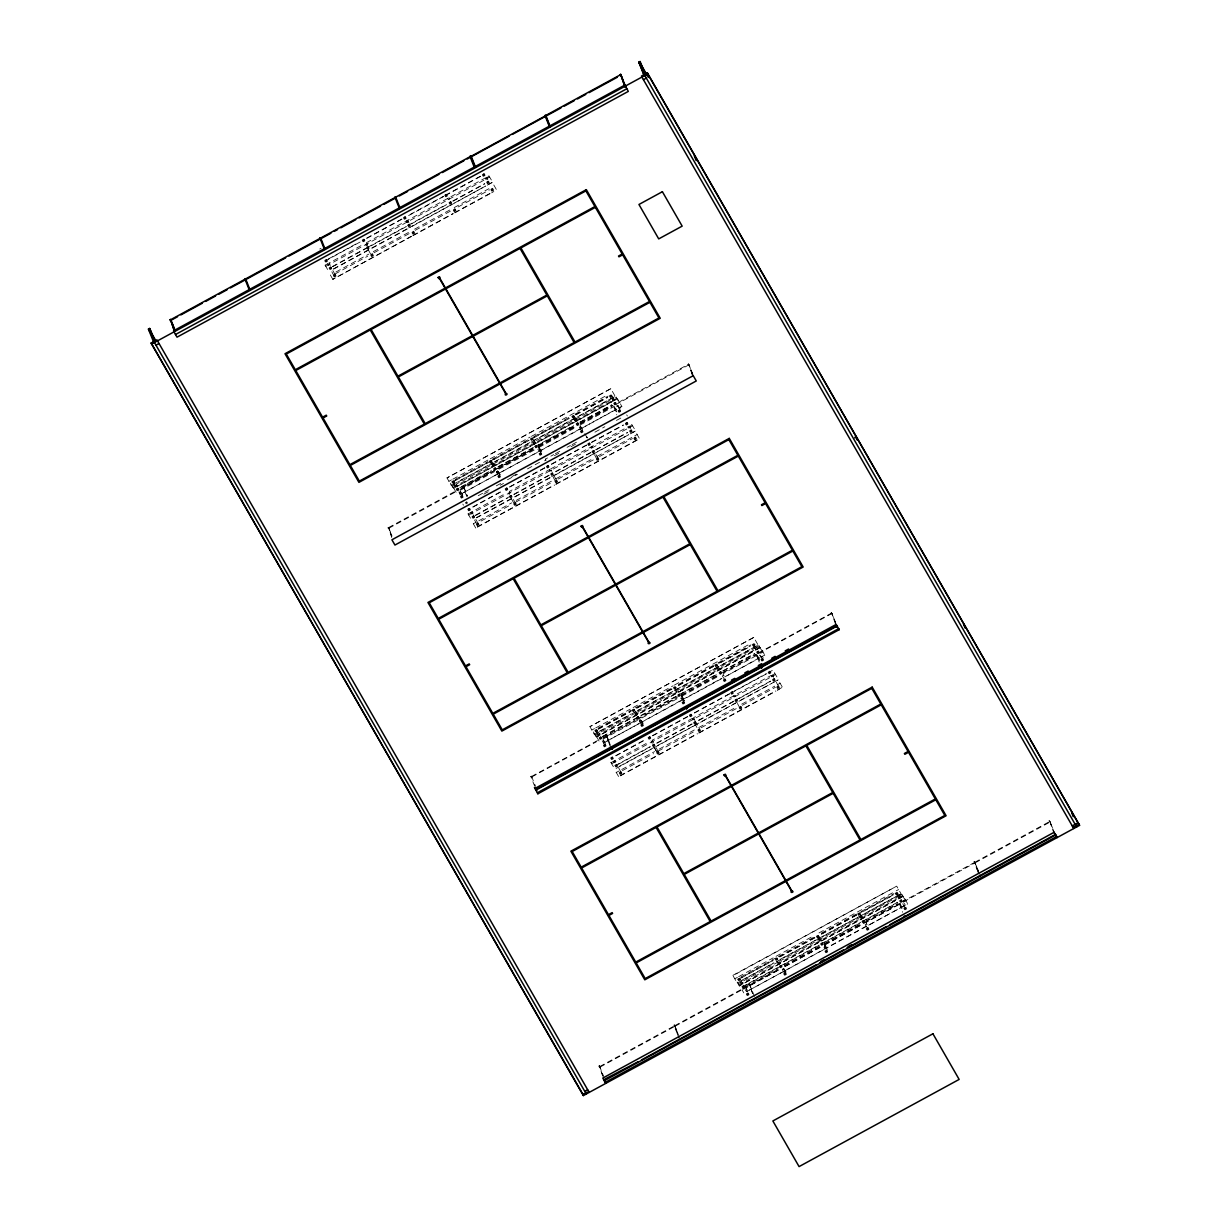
<?xml version="1.0" encoding="UTF-8"?>
<svg xmlns="http://www.w3.org/2000/svg" width="1228" height="1228" viewBox="0 0 1228 1228"><rect width="100%" height="100%" fill="white"/><g stroke="black" fill="none" stroke-linecap="round" stroke-linejoin="round"><path stroke-width="0.75" stroke-dasharray="5 3.75" d="M319.771 249.008L321.03 248.317M328.229 259.047L358.33 242.653M366.681 238.109L401.802 218.983M410.152 214.439L443.6 196.219M445.273 195.313L480.378 176.187M324.99 261.134L360.111 242.008M366.788 238.37L401.909 219.259M408.586 215.606L443.707 196.495M445.38 195.574L480.486 176.464M325.128 265.187L327.769 263.744L328.429 264.895M327.769 263.744L328.183 264.772L329.442 264.081L329.027 263.068L363.503 244.295M366.404 242.714L485.321 177.953L485.981 179.104M485.321 177.953L485.72 178.981L488.974 175.957M365.545 244.418L366.804 243.727M408.095 221.255L406.821 221.946L406.422 220.917L407.082 222.068M325.788 266.338L489.634 177.108M328.367 265.248L329.626 264.573M365.744 244.894L367.003 244.218M407.021 222.422L408.279 221.731M485.92 179.457L487.178 178.766M332.496 266.476L365.944 248.271M367.617 247.365L406.069 226.412M407.742 225.507L446.194 204.569M452.886 200.931L484.646 183.632M332.604 266.752L369.398 246.721M371.071 245.8L409.523 224.862M411.196 223.957L446.301 204.83M452.994 201.192L484.753 183.893M333.463 268.886L407.021 228.822M408.694 227.917L485.597 186.042M487.27 185.121L492.29 182.389L496.557 189.833L491.661 192.827M333.555 269.162L410.474 227.272M412.147 226.366L492.29 182.389M335.904 272.017L368.738 254.135M373.297 251.648L409.983 231.678M414.573 229.175L451.259 209.19M454.191 207.593L488.897 188.698M334.922 274.044L367.74 256.176M373.957 252.784L410.643 232.813M415.233 230.311L451.919 210.341M458.151 206.949L489.558 189.849M411.288 236.267L332.819 279.324L411.395 236.528M412.961 235.346L453.086 213.503M454.759 212.582L489.88 193.471M413.069 235.622L453.193 213.764M454.867 212.858L489.987 193.732M610.838 388.677L446.992 477.907L610.838 388.677L615.213 396.383L494.838 461.928M448.895 481.315L451.536 479.872M452.81 479.196L488.913 459.518M490.172 458.842L530.189 437.045M531.448 436.354L607.446 394.986M455.097 479.442L487.93 461.559M492.505 459.072L530.849 438.196M533.781 436.6L568.794 417.535M575.042 414.128L608.09 396.122M451.981 482.021L488.759 461.989M490.432 461.083L528.884 440.146M530.557 439.225L569.009 418.287M575.702 414.65L607.461 397.35M455.419 480.47L492.213 460.439M493.886 459.533L532.338 438.58M534.011 437.675L569.117 418.548M575.809 414.911L607.568 397.611M452.932 484.431L488.038 465.305M494.731 461.667L531.509 441.635M533.182 440.729L615.213 396.383M493.165 462.849L451.367 485.613L446.992 477.907M452.211 486.349L454.867 484.906L455.926 487.071M456.678 485.613L456.125 484.216L533.52 442.08L534.165 443.216M536.436 440.484L612.404 399.115L613.064 400.251M611.406 395.554L614.215 399.806L613.678 398.425L616.072 397.12M452.871 487.485L616.732 398.256M456.862 486.088L455.603 486.779L452.794 482.527M534.257 443.953L535.515 443.262L532.706 439.01M453.731 488.222L617.469 398.732L621.859 406.437L581.842 428.219L616.441 409.062M457.077 486.411L617.469 398.732M461.267 486.718L491.353 470.339M498.046 466.686L533.152 447.575M534.825 446.67L573.292 425.717M579.969 422.079L611.744 404.779M459.702 487.9L491.461 470.6M498.154 466.962L536.605 446.025M538.278 445.104L573.384 425.993M580.076 422.34L611.851 405.056M391.686 537.373L388.478 527.319L391.686 534.947M462.864 486.81L464.153 487.608L462.864 486.81L468.006 499.289M692.162 374.601L688.586 363.902L693.083 374.755M388.57 527.579L454.713 491.568M463.601 486.733L491.707 471.429M493.364 470.524L533.044 448.911M573.353 426.96L538.631 445.871L540.857 451.229M579.969 423.368L613.033 405.363M618.62 402.308L688.048 364.501M461.083 488.345L492.274 471.368M496.818 468.896L531.831 449.832M538.094 446.409L574.781 426.438M581.028 423.031L612.419 405.931M388.923 528.193L458.351 490.386M460.009 489.481L463.309 487.685M533.382 449.525L463.938 487.332L467.361 495.698M538.969 446.485L578.649 424.873M580.307 423.967L611.713 406.867M615.658 404.718L688.401 365.115M391.701 536.897L389.123 528.47M538.524 445.611L540.474 451.95M692.454 375.093L689.246 365.038M460.101 490.386L494.577 471.613M534.149 450.062L497.478 470.032L500.134 474.668M538.754 447.56L577.099 426.669M580.03 425.088L613.079 407.082M616.471 406.007L617.73 405.317L619.004 408.525M497.877 471.061L496.619 471.736L497.908 473.594M496.803 472.227L498.061 471.537L499.428 474.99M580.629 426.576L579.355 427.267L581.427 430.399M616.978 406.775L618.237 406.1M580.476 428.649L460.638 494.224L580.568 428.91M511.938 476.571L516.896 473.87M465.489 502.636L466.747 501.96L467.407 503.096L466.149 503.787L465.489 502.636L465.888 503.664L467.147 502.973L466.747 501.96M478.229 495.698L483.157 493.011M484.799 492.121L489.726 489.435M496.296 485.858L501.208 483.187M507.456 479.78L517.464 474.33M527.457 468.896L540.796 461.621M544.541 460.822L545.8 460.147L545.401 459.118L553.736 454.59M555.394 453.669L560.398 450.952M567.075 447.314L570.406 445.503M572.079 444.597L577.068 441.865M594.935 432.149L604.851 426.745M616.425 420.452L623.026 416.845M483.817 494.163L490.386 490.586M500.226 485.214L503.511 483.433M554.396 455.726L561.058 452.088M571.066 446.654L577.728 443.016M472.841 506.872L502.927 490.479M509.62 486.841L544.725 467.714M551.418 464.077L589.87 443.139M591.543 442.218L623.317 424.919M472.949 507.133L503.035 490.739M509.727 487.102L544.833 467.991M551.525 464.337L589.977 443.4M591.65 442.494L623.425 425.195M468.068 513.918L506.443 493.027M550.021 470.8L549.361 469.649L509.344 491.446L510.556 493.978M550.62 468.958L628.26 426.684L628.92 427.835M628.26 426.684L628.659 427.697L631.913 424.688M472.366 512.813L471.107 513.504L470.708 512.475L471.368 513.626M508.484 493.149L509.743 492.459M551.019 469.986L549.76 470.662L549.361 469.649M468.728 515.069L632.573 425.84M471.306 513.979L472.565 513.304M508.684 493.625L509.942 492.95M549.96 471.153L551.219 470.462M628.859 428.188L630.117 427.498M475.436 515.207L512.229 495.176M513.887 494.27L549.008 475.144M555.701 471.506L594.152 450.569M595.826 449.663L627.585 432.363M475.543 515.484L507.317 498.184M513.995 494.531L549.116 475.42M555.793 471.782L594.26 450.829M595.933 449.924L627.692 432.624M476.387 517.617L549.96 477.554M551.633 476.648L628.536 434.758M630.21 433.852L635.229 431.12L639.604 438.826L556.008 484.354M476.495 517.878L553.414 476.004M555.087 475.098L635.229 431.12M473.287 523.757L475.942 522.33M478.843 520.749L511.662 502.866M516.236 500.379L552.922 480.394M555.839 478.813L594.198 457.921M597.13 456.325L631.837 437.429M634.738 435.848L637.148 434.543M481.13 520.994L510.679 504.908M515.223 502.421L551.909 482.45M558.172 479.043L596.516 458.151M599.433 456.57L632.481 438.565M477.324 526.873L554.227 484.999M555.9 484.078L639.496 438.565M477.431 527.134L554.335 485.26M753.777 637.409L589.916 726.638L753.777 637.409L758.152 645.114L637.777 710.659M591.835 730.046L594.475 728.603M595.734 727.928L630.21 709.155M633.111 707.574L673.128 685.777M674.387 685.086L750.369 643.718M598.036 728.173L630.87 710.291M635.444 707.804L673.788 686.928M678.378 684.426L713.391 665.346M717.981 662.859L751.029 644.854M598.251 728.925L635.045 708.894M636.718 707.988L671.823 688.862M678.516 685.224L716.968 664.287M718.641 663.381L750.4 646.081M598.358 729.202L630.133 711.902M636.81 708.249L671.931 689.138M678.608 685.5L713.729 666.374M720.422 662.736L750.508 646.342M599.203 731.335L630.977 714.036M637.67 710.398L758.152 645.114M636.104 711.58L594.306 734.329L589.916 726.638M595.15 735.081L597.79 733.638L598.45 734.774M596.793 730.077L599.602 734.344L599.064 732.947L633.525 714.174M632.911 710.413L635.72 714.665L635.168 713.284L676.444 690.811L677.104 691.947M756.003 648.983L755.343 647.831L677.702 690.121L678.255 691.502M757.154 648.538L756.601 647.156L759.011 645.851M595.81 736.217L759.656 646.987M598.543 735.511L599.801 734.82M635.92 715.156L637.178 714.466L634.17 709.738M760.408 647.463L596.67 736.953L760.408 647.463L764.783 655.169L761.13 657.149L759.733 655.031M602.534 736.37L716.216 674.448M722.908 670.81L754.683 653.511M602.641 736.631L679.544 694.756M681.218 693.835L716.323 674.725M723.016 671.071L754.775 653.772M530.772 776.403L532.062 777.201L530.772 776.403L534.625 786.104M610.93 748.481L606.432 735.204L610.301 744.429M835.393 623.824L831.525 612.634L836.022 623.486M531.586 776.449L601.014 738.642M602.672 737.736L635.214 720.099M636.365 719.393L677.702 696.89M681.033 695.14L717.705 675.17M722.31 672.668L756.034 654.232M758.321 652.989L831.064 613.371M531.847 776.925L596.332 741.819M602.948 738.212L606.248 736.416L609.671 744.782M606.878 736.063L676.321 698.256M681.908 695.217L721.588 673.604M723.246 672.698L756.31 654.693L759.165 662.138M758.597 653.449L831.341 613.846M607.092 736.339L605.803 735.541M681.494 695.831L681.463 694.342L683.489 699.438L682.093 697.304M832.17 613.77L830.895 612.972M603.04 739.118L637.501 720.345M677.088 698.793L640.402 718.764L643.073 723.399M681.678 696.291L720.038 675.4M756.018 655.813L722.97 673.804L723.369 674.832L724.766 676.95L759.472 658.054M760.577 653.327L762.987 652.022M721.849 678.547L640.955 722.601L639.558 720.468L640.816 719.792M681.018 698.471L682.277 697.796L684.349 700.927M723.553 675.308L722.294 675.999L724.366 679.13M680.466 700.758L603.577 742.955L639.312 723.492M682.123 699.853L721.742 678.286M759.38 657.794L724.766 676.95M761.022 656.888L764.783 655.169M615.781 755.604L645.867 739.21M652.559 735.572L687.665 716.446M694.357 712.808L732.809 691.871M734.482 690.95L766.257 673.65M615.888 755.865L645.974 739.471M652.667 735.833L687.772 716.707M694.465 713.069L729.57 693.958M731.243 693.037L766.349 673.926M768.022 673.005L772.934 670.012L777.217 677.442M611.007 762.649L649.382 741.758M651.423 741.881L652.682 741.19L652.283 740.177L692.3 718.38L692.96 719.531M771.859 676.567L771.199 675.415L693.559 717.689L694.756 720.222M771.199 675.415L771.598 676.428L774.853 673.42M693.958 718.718L692.699 719.393L692.3 718.38M611.651 763.801L775.513 674.571M614.246 762.711L615.504 762.02M651.607 742.357L652.882 741.681M692.884 719.884L694.158 719.194M771.783 676.92L773.057 676.229M615.028 765.765L650.149 746.639M656.826 743.001L691.947 723.875M698.625 720.237L733.745 701.111M735.418 700.206L770.524 681.095M618.482 764.215L650.257 746.916M656.934 743.262L692.055 724.152M698.732 720.514L737.184 699.561M738.857 698.655L770.631 681.356M619.326 766.349L692.899 726.285M694.572 725.38L771.476 683.489M773.149 682.584L778.168 679.851L782.436 687.281L777.524 690.289M616.088 768.436L778.168 679.851M616.226 772.489L618.866 771.046M621.767 769.48L654.601 751.597M659.175 749.111L695.862 729.125M698.778 727.544L737.138 706.653M741.712 704.166L774.761 686.16M777.677 684.564L780.072 683.259M622.427 770.616L653.618 753.639M658.162 751.152L694.848 731.182M701.111 727.774L739.456 706.883M742.372 705.302L775.421 687.296M620.263 775.605L657.041 755.573M658.715 754.667L697.166 733.715M698.839 732.809L775.743 690.934M777.416 690.013L782.436 687.281M620.37 775.866L697.274 733.991M698.947 733.085L775.85 691.195M732.855 975.37L896.701 886.14L901.091 893.846L737.23 983.06L732.962 975.631L896.701 886.14M734.774 978.777L737.414 977.335M738.673 976.644L773.149 957.886M776.05 956.305L814.394 935.414M818.999 932.912L894.966 891.543M896.225 890.853L898.62 889.548M740.975 976.905L775.451 958.132M778.368 956.535L815.054 936.565M821.317 933.142L856.33 914.077M860.92 911.59L893.969 893.585M737.844 979.483L772.965 960.357M779.642 956.719L814.763 937.593M821.44 933.955L856.561 914.845M858.234 913.924L893.339 894.813M741.298 977.933L773.072 960.634M779.749 956.98L814.87 937.87M821.547 934.232L856.668 915.106M863.345 911.468L893.447 895.074M742.142 980.067L773.916 962.767M780.594 959.129L901.091 893.846M738.089 983.797L740.73 982.369L741.39 983.505M743.631 980.788L778.107 962.015L778.767 963.151M779.366 961.324L819.383 939.527L820.043 940.679M898.942 897.714L898.282 896.563L820.642 938.852L821.194 940.234M900.093 897.269L899.541 895.887L901.935 894.583M738.749 984.948L902.595 895.719M741.482 984.242L742.74 983.551L739.931 979.299M780.102 963.197L778.844 963.888L776.035 959.636M903.347 896.194L739.609 985.685L903.347 896.194L907.722 903.9L867.705 925.682L907.722 903.9M742.126 986.913L778.905 966.881M780.578 965.975L819.03 945.038M820.703 944.117L860.828 922.274M862.501 921.368L897.607 902.242M745.565 985.363L782.359 965.331M784.032 964.425L822.484 943.472M824.157 942.567L864.282 920.724M865.955 919.803L897.714 902.503M602.534 1075.697L599.31 1065.643L603.194 1076.833M678.838 1038.074L674.341 1024.781L679.483 1037.261M752.641 993.605L749.372 983.935L752.595 993.513M978.317 873.031L974.449 861.35L979.591 873.829M1054.315 834.365L1049.479 820.504L1054.622 832.968M745.319 986.698L778.138 968.831M784.354 965.438L819.368 946.374M823.957 943.871L860.644 923.901M865.249 921.399L898.297 903.394M902.856 900.907L905.266 899.602M599.755 1066.518L674.157 1025.994L678.854 1037.599M674.786 1025.656L740.929 989.645M742.572 988.74L749.187 985.148M749.817 984.795L777.923 969.491M784.538 965.899L819.26 946.988M824.848 943.948L864.527 922.335M866.185 921.43L897.591 904.33M901.521 902.181L974.264 862.578L977.718 871.036M974.909 862.225L1049.295 821.716M675.001 1025.933L673.711 1025.134M824.433 944.562L824.402 943.073L826.72 948.691M975.109 862.501L973.819 861.703M1050.14 821.639L1048.85 820.841M600.093 1067.071L674.479 1026.562M675.108 1026.224L741.251 990.213M742.894 989.308L749.51 985.7M750.139 985.363L778.245 970.059M784.861 966.451L821.24 946.65M825.17 944.501L899.571 903.992M903.501 901.843L974.602 863.13M975.232 862.793L1049.618 822.284M778.798 969.966L745.964 987.849L748.527 992.224M785.014 966.59L820.028 947.525M824.617 945.023L862.977 924.131M898.957 904.545L865.894 922.535L868.564 927.186M903.516 902.058L905.911 900.753M782.681 969.69L783.94 968.999L785.306 972.453M823.957 947.202L825.216 946.527M866.492 924.039L865.233 924.73L867.306 927.861M866.339 926.112L746.517 991.687L823.497 949.766M866.446 926.372L825.17 948.845L823.758 946.727L825.032 946.036L827.288 949.658M611.605 396.045L614.414 400.297M610.147 396.245L613.156 400.988M753.086 644.976L755.895 649.228L755.343 647.831M753.286 645.452L756.095 649.704M759.917 655.506L761.989 658.653M897.484 893.508L900.293 897.76M903.931 903.071L905.22 904.929M896.026 893.708L898.835 897.96L898.282 896.563M902.657 903.762L904.929 907.385M573.983 416.522L576.792 420.774M580.43 426.101L582.686 429.723M573.66 418.625L575.533 421.465M716.722 664.778L719.639 668.784M716.599 667.357L718.472 670.196M859.861 913.985L862.67 918.237M859.539 916.088L861.411 918.928M539.153 448.573L540.55 450.707M537.895 449.264L539.184 451.121M674.187 687.941L676.996 692.193L676.444 690.811M680.834 697.995L682.231 700.114M818.385 935.982L821.394 940.725M817.127 936.672L819.936 940.924L819.383 939.527M817.311 937.148L820.12 941.4M491.231 461.007L494.239 465.734L492.981 466.425L489.972 461.682M641.814 724.09L639.742 720.959L641.001 720.268L642.367 723.722M786.012 972.131L783.74 968.508L782.482 969.199L784.753 972.822M460.5 491.4L462.772 495.022M452.61 482.036L455.419 486.288L454.867 484.906M459.241 492.09L460.638 494.224M603.439 740.131L605.588 743.493M595.534 730.767L598.343 735.019L597.79 733.638M602.18 740.822L604.437 744.444M745.12 989.553L746.517 991.687M687.956 364.24L688.616 365.391M626.694 414.849L627.354 416M618.528 401.402L614.261 393.973M620.201 408.97L618.052 405.608L616.794 406.299L618.191 408.417L621.859 406.437M763.141 657.701L762.388 656.473M486.58 177.262L487.792 179.795M613.678 398.425L614.737 400.589M629.519 425.993L630.731 428.526M756.601 647.156L757.661 649.32M772.458 674.725L773.655 677.257M899.541 895.887L900.6 898.052M587.337 437.782L586.677 436.646L587.076 437.659M449.617 198.905L448.957 197.754L449.371 198.767L448.097 199.458L447.698 198.445L448.358 199.581M576.715 420.053L576.055 418.901L577.114 421.066M592.556 447.637L591.896 446.485L592.295 447.499L591.036 448.189L590.637 447.176L591.297 448.312M735.495 696.353L734.835 695.217L735.234 696.23L733.976 696.921L733.576 695.908L734.237 697.043M862.578 917.516L861.918 916.364L862.47 917.761M575.441 420.744L574.796 419.592L575.333 420.989M718.38 669.475L717.72 668.324L718.273 669.721M861.319 918.206L860.659 917.055L861.212 918.452M540.458 450.43L541.302 451.935M545.401 459.118L546.046 460.27M683.382 699.162L684.242 700.666M408.341 221.378L407.681 220.242L408.893 222.759M500.026 474.407L499.274 473.179M642.965 723.139L642.213 721.91M785.905 971.87L785.152 970.642M637.086 713.744L636.426 712.593L637.486 714.757M652.283 740.177L653.48 742.71M635.168 713.284L636.227 715.448M651.024 740.852L652.221 743.385M748.742 984.273L749.402 985.409M462.664 494.761L461.912 493.533M329.027 263.068L330.24 265.601M456.125 484.216L457.184 486.38M472.626 512.936L471.966 511.8L473.179 514.332M599.064 732.947L600.124 735.111M614.307 762.358L613.647 761.206L614.046 762.235L615.305 761.544L614.906 760.531L616.118 763.064M453.623 487.961L457.89 495.391M462.833 504.079L463.493 505.23M596.562 736.693L600.83 744.122M742.065 989.875L743.769 992.853M327.6 269.485L323.317 262.04M450.415 483.203L454.682 490.632M470.524 518.216L466.256 510.771M593.339 731.934L597.514 739.102M739.594 986.345L736.278 980.665M332.819 279.324L328.551 271.879M618.59 776.51L614.414 769.342M387.848 527.672L388.493 528.808M598.681 1065.981L599.341 1067.132M776.311 682.261L778.091 685.592M737.429 703.429L739.21 706.76M584.82 433.545L587.26 438.15M595.948 454.498L597.714 457.829M594.505 454.698L596.271 458.029M694.956 720.713L698.486 727.375M694.572 723.062L697.228 728.066M553.782 475.313L556.253 479.826M553.214 477.185L555.179 480.992M656.136 747.698L657.901 751.029M654.002 746.716L656.642 751.72M654.186 747.207L656.842 752.196M513.396 499.458L515.161 502.789M511.247 498.476L513.718 502.989M368.308 249.744L370.963 254.749M618.759 768.053L620.539 771.384M475.835 519.321L477.6 522.652M474.576 520.012L476.341 523.343M332.895 270.59L334.661 273.921M331.821 271.756L333.586 275.087M1049.479 820.504L1054.606 833.444M974.449 861.35L979.576 874.305M831.525 612.634L836.007 623.962M904.407 898.865L900.139 891.436M688.586 363.902L693.068 375.231M900.078 903.363L902.703 909.979M900.063 903.839L902.626 910.301M899.249 903.424L902.641 912.266M761.467 650.134L757.2 642.704M757.783 656.243L759.718 661.094M757.139 655.107L760.071 662.26M756.525 654.969L759.088 661.447M634.277 428.71L630.102 421.542M612.404 399.115L612.956 400.497M614.629 407.205L617.131 413.529M614.292 406.591L616.794 412.915M613.586 406.238L616.778 414.849M825.062 944.209L827.043 949.244M824.218 944.286L826.352 949.413M824.402 945.038L825.983 948.952M821.302 939.988L821.701 941.016M491.338 179.979L487.178 172.826M580.107 425.809L581.381 429.017M681.632 694.741L684.042 700.344M681.279 695.555L683.413 700.681M678.363 691.257L678.777 692.285M783.433 968.232L784.692 971.44M780.026 962.476L780.425 963.489M782.175 968.907L783.433 972.115M778.107 962.015L779.166 964.18M551.28 470.109L551.832 471.491M539.184 446.762L541.103 451.612M538.631 447.79L540.228 451.566M535.423 442.525L535.838 443.554M534.779 441.389L535.316 442.771M749.372 983.935L754.514 996.399M533.52 442.08L534.057 443.461M640.494 719.501L641.768 722.709M746.056 988.571L747.33 991.794M639.143 719.454L639.558 720.468M639.235 720.176L640.509 723.384M742.648 982.814L743.063 983.843M740.73 982.369L741.282 983.751M606.432 735.204L610.362 745.089M508.745 493.272L509.282 494.669M497.555 470.769L498.829 473.977M494.562 466.026L493.502 463.862L494.04 465.259M603.117 739.839L604.391 743.063M613.355 766.671L609.195 759.503M496.296 471.445L497.57 474.668M493.303 466.717L492.228 464.552L492.781 465.934M463.493 486.472L467.361 496.219M367.065 243.85L367.617 245.247L366.358 245.938L365.806 244.541M674.341 1024.781L678.547 1035.143M475.758 528.055L471.491 520.611M460.178 491.123L461.452 494.331M458.919 491.799L460.193 495.007M531.402 776.05L535.608 786.411M388.478 527.319L392.054 536.099M599.31 1065.643L603.516 1076.004"/><path stroke-width="1.5" d="M505.598 393.497C503.649 397.012 509.774 393.635 505.69 393.451M149.693 328.444L154.82 341.384L153.853 342.597L148.434 329.119L149.693 328.444L154.498 340.34M644.255 75.599L638.806 62.091L640.387 61.968L639.128 62.659L644.224 75.507L645.514 74.923L640.064 61.4M150.016 329.012L148.434 329.119M174.361 331.13L170.508 319.449L174.376 330.654M246.199 279.738L244.909 278.94L249.407 290.299M324.438 249.438L319.94 238.078L321.214 238.877M394.955 197.217L396.245 198.03L394.955 197.217L399.453 208.576M469.986 156.37L471.276 157.169L469.986 156.37L474.484 167.729M549.499 126.837L545.017 115.509L546.306 116.307M624.868 86.589L620.677 74.309L625.19 87.127M170.615 319.74L245.017 279.232M245.646 278.894L320.047 238.37M320.677 238.032L395.078 197.524M395.708 197.171L470.109 156.662M545.769 115.463L620.155 74.939M170.953 320.324L177.569 316.717M180.869 314.921L202.359 303.224M205.675 301.413L215.591 296.009M218.906 294.213L227.165 289.716M230.465 287.905L245.354 279.815M245.984 279.462L285.663 257.865M288.964 256.053L320.385 238.953M321.015 238.616L330.931 233.213M334.231 231.401L337.546 229.605M340.847 227.809L355.721 219.705M359.036 217.909L380.526 206.197M383.827 204.401L395.401 198.092M399.346 195.958L407.604 191.445M410.919 189.649L439.025 174.345M442.326 172.549L463.816 160.837M467.131 159.041L470.431 157.23M471.061 156.892L509.098 136.185M512.398 134.389L545.462 116.384M546.092 116.031L560.966 107.941M564.281 106.13L574.197 100.727M577.513 98.931L585.771 94.433M589.072 92.622L617.177 77.318M1073.763 828.532L641.922 77.072L641.492 75.998L647.309 72.836L1079.565 825.37L583.377 1095.576L151.121 343.042L156.938 339.864L589.194 1092.398L588.765 1091.339M643.933 75.031L645.191 74.34M151.551 344.101L647.739 73.895L647.309 72.836M155.971 345.16L158.873 343.579M175.497 334.523L626.802 88.754M643.441 79.697L646.342 78.116M334.998 274.78L335.658 275.916L334.4 276.607L333.74 275.471L334.86 274.412M372.376 254.426L373.036 255.577L371.777 256.253L371.117 255.117L372.222 254.058M413.652 231.954L414.312 233.09L413.053 233.781L412.393 232.629L413.498 231.585M454.928 209.466L455.588 210.617L454.329 211.293L453.669 210.157L454.774 209.098M492.551 188.989L493.211 190.125L491.952 190.816L491.292 189.665L492.397 188.605M439.286 278.111L505.859 393.942M454.206 482.205L453.546 481.069L452.288 481.744L452.948 482.896L454.053 481.836M491.568 461.851L490.924 460.715L489.65 461.39L490.31 462.542L491.43 461.482M532.86 439.378L532.2 438.227L530.941 438.918L531.586 440.069L532.706 439.01M574.136 416.891L573.476 415.755L572.217 416.445L572.862 417.581L573.983 416.522M611.744 396.414L611.099 395.262L609.84 395.953L610.485 397.104L611.605 396.045M477.938 523.512L478.598 524.648L477.339 525.338L476.679 524.202L477.784 523.143M515.315 503.158L515.96 504.294L514.701 504.984L514.056 503.848L515.161 502.789M556.591 480.685L557.251 481.821L555.977 482.512L555.332 481.361L556.438 480.301M597.867 458.197L598.527 459.349L597.269 460.024L596.608 458.888L597.714 457.829M635.49 437.721L636.15 438.856L634.876 439.547L634.231 438.396L635.336 437.337M854.734 437.828L855.655 436.569L856.944 439.808M648.798 642.674L582.241 526.735M597.13 730.936L596.486 729.8L595.227 730.476L595.872 731.627L596.992 730.568M634.508 710.582L633.848 709.446L632.589 710.122L633.249 711.273L634.369 710.214M675.784 688.11L675.139 686.959L673.865 687.649L674.525 688.801L675.646 687.741M717.06 665.622L716.415 664.486L715.141 665.177L715.801 666.313L716.922 665.254M754.683 645.145L754.023 643.994L752.764 644.685L753.424 645.821L754.545 644.777M731.381 680.189L734.743 678.347M744.843 672.852L748.205 671.025M758.305 665.515L761.682 663.688M771.783 658.193L775.144 656.351M785.245 650.855L788.606 649.013M534.855 788.514L836.176 624.423L839.2 629.688L537.879 793.779L534.426 787.44M610.93 748.481L612.219 749.295L610.93 748.481L536.59 789.097M611.621 748.251L686.022 707.727M686.652 707.389L761.038 666.881M761.682 666.528L836.068 626.019M536.866 789.573L836.974 626.142M620.877 772.243L621.537 773.379L620.263 774.07L619.618 772.919L620.723 771.875M658.239 751.889L658.899 753.025L657.64 753.716L656.98 752.58L658.101 751.521M699.53 729.401L700.175 730.553L698.916 731.243L698.256 730.092L699.377 729.033M740.806 706.929L741.451 708.08L740.192 708.756L739.548 707.62L740.653 706.56M778.429 686.437L779.074 687.588L777.815 688.279L777.155 687.127L778.276 686.068M725.257 775.528L791.738 891.405M740.07 979.668L739.409 978.516L738.151 979.207L738.811 980.358L739.931 979.299M777.447 959.314L776.787 958.178L775.528 958.853L776.188 960.004L777.293 958.945M818.723 936.841L818.063 935.69L816.804 936.381L817.464 937.517L818.585 936.473M859.999 914.353L859.339 913.218L858.08 913.908L858.74 915.044L859.861 913.985M897.622 893.877L896.962 892.725L895.703 893.416L896.363 894.552L897.484 893.508M820.964 961.432L824.264 959.636M848.041 946.681L851.342 944.885M904.253 916.073L905.205 916.303M638.161 1061.713L604.775 1079.166M641.461 1059.918L816.328 964.701M819.629 962.905L843.406 949.95M846.706 948.154L886.386 926.541M889.701 924.745L1052.979 835.823M1055.266 834.595L1054.315 834.365M584.774 1091.354L587.675 1089.773M604.314 1080.717L1055.62 834.948M1072.244 825.891L1078.061 822.729M583.377 1095.576L582.962 1094.501L587.322 1092.122M1056.709 836.514L1057.124 837.588L1054.1 832.308L602.794 1078.077L605.818 1083.342L605.404 1082.282L1056.709 836.514L1055.19 833.873M1073.333 827.457L1079.151 824.295M648.844 642.091C645.882 645.068 652.789 643.257 648.844 642.091L615.781 584.436M791.768 890.822C788.821 893.8 795.729 891.989 791.768 890.822L758.72 833.167M647.739 73.895L1079.565 825.37M963.489 624.192L965.101 627.999M1071.63 812.399L1073.226 816.681M648.338 77.333L639.88 62.613L644.27 73.68M638.806 62.091L645.79 74.309M644.823 75.491L1076.664 826.951M620.048 74.647L620.708 75.798M545.017 115.509L545.677 116.66M980.236 875.441L979.606 875.779M439.394 277.497L472.519 335.137M472.841 335.704L505.967 393.344M582.333 526.229L615.458 583.868M725.272 774.96L758.382 832.599M319.94 238.078L320.585 239.23M169.878 319.802L170.538 320.938M603.884 1079.642L605.404 1082.282M156.079 341.108L149.509 329.657L153.884 340.724M148.849 329.948L155.449 341.445M154.452 342.52L586.293 1093.995M151.121 343.042L582.962 1094.501M694.296 155.772L696.215 160.622M620.677 74.309L625.804 87.249M839.2 629.688L838.77 628.629L537.465 792.705L537.879 793.779M545.646 115.171L550.144 126.53M549.99 126.822L545.6 115.754L471.199 156.263L475.589 167.33M470.616 156.017L475.098 167.346M395.585 196.879L400.082 208.238M320.569 237.741L325.067 249.1M245.539 278.602L250.036 289.962M171.797 322.212L175.005 330.301M170.508 319.449L175.005 330.808M438.104 277.451C439.286 281.243 441.297 274.688 438.104 277.451M581.044 526.183C582.226 529.974 584.236 523.42 581.044 526.183M723.983 774.914C725.165 778.69 727.16 772.151 723.983 774.914M624.868 85.054L173.562 330.808L173.992 331.882L177.016 337.163L628.322 91.394L624.868 85.054M326.448 259.906L325.19 260.597L325.85 261.733L327.108 261.057L326.448 259.906M363.826 239.552L362.567 240.243L363.227 241.394L364.486 240.703L363.826 239.552M405.102 217.08L403.843 217.77L404.503 218.906L405.762 218.216L405.102 217.08M446.378 194.607L445.119 195.283L445.779 196.434L447.038 195.743L446.378 194.607M484.001 174.115L482.742 174.806L483.402 175.942L484.661 175.251L484.001 174.115M330.731 267.351L329.472 268.026L330.117 269.178L331.391 268.487L330.731 267.351M368.108 246.997L366.834 247.672L367.494 248.823L368.753 248.133L368.108 246.997M409.384 224.509L408.126 225.2L408.77 226.351L410.029 225.66L409.384 224.509M450.661 202.037L449.402 202.727L450.047 203.863L451.321 203.173L450.661 202.037M488.284 181.544L487.009 182.235L487.669 183.386L488.928 182.696L488.284 181.544M586.324 189.649L285.003 353.725L358.929 482.374L660.234 318.282L586.324 189.649M585.909 190.893L286.308 354.048L295.319 369.72L594.905 206.565L585.909 190.893M370.242 329.964L295.779 370.518L322.596 417.182L326.264 415.171L326.725 415.985L323.056 417.981L349.873 464.644L424.335 424.105L370.242 329.964M520.027 248.394L371.117 329.488L397.933 376.152L546.844 295.058L520.027 248.394M595.365 207.363L520.918 247.918L575.011 342.044L649.458 301.505L622.642 254.825L618.973 256.836L618.513 256.038L622.182 254.027L595.365 207.363M662.383 191.706L638.944 204.477L658.715 238.892L682.169 226.136L662.383 191.706M547.304 295.856L398.394 376.95L425.21 423.614L574.121 342.52L547.304 295.856M649.919 302.303L350.333 465.443L359.343 481.115L658.929 317.975L649.919 302.303M457.814 488.498L456.555 489.189L457.215 490.325L458.474 489.634L457.814 488.498M495.191 468.144L493.932 468.835L494.592 469.971L495.851 469.296L495.191 468.144M536.467 445.672L535.208 446.347L535.869 447.499L537.127 446.808L536.467 445.672M577.743 423.184L576.485 423.875L577.145 425.026L578.403 424.335L577.743 423.184M615.366 402.707L614.107 403.383L614.767 404.534L616.026 403.843L615.366 402.707M462.096 495.928L460.822 496.619L461.482 497.754L462.741 497.079L462.096 495.928M499.458 475.574L498.2 476.264L498.86 477.416L500.118 476.725L499.458 475.574M540.734 453.101L539.476 453.792L540.136 454.928L541.394 454.253L540.734 453.101M582.011 430.629L580.752 431.304L581.412 432.456L582.671 431.765L582.011 430.629M619.633 410.137L618.375 410.827L619.035 411.963L620.293 411.288L619.633 410.137M693.237 375.691L391.916 539.783L394.94 545.048L696.261 380.972L693.237 375.691M469.388 508.638L468.129 509.328L468.789 510.464L470.048 509.789L469.388 508.638M506.765 488.284L505.506 488.974L506.166 490.125L507.425 489.435L506.765 488.284M548.041 465.811L546.782 466.502L547.442 467.638L548.701 466.947L548.041 465.811M589.317 443.339L588.058 444.014L588.719 445.165L589.977 444.475L589.317 443.339M626.94 422.846L625.681 423.537L626.341 424.673L627.6 423.982L626.94 422.846M473.67 516.067L472.396 516.758L473.056 517.909L474.315 517.218L473.67 516.067M511.032 495.728L509.774 496.404L510.434 497.555L511.692 496.864L511.032 495.728M552.308 473.24L551.05 473.931L551.71 475.067L552.968 474.392L552.308 473.24M593.6 450.768L592.326 451.459L592.986 452.595L594.245 451.904L593.6 450.768M631.207 430.276L629.949 430.967L630.609 432.102L631.867 431.427L631.207 430.276M729.263 438.381L427.943 602.457L501.853 731.09L803.173 567.014L729.263 438.381M728.849 439.624L429.247 602.779L438.258 618.436L737.844 455.296L728.849 439.624M513.166 578.695L438.718 619.25L465.535 665.914L469.203 663.903L469.664 664.701L465.995 666.712L492.812 713.376L567.259 672.821L513.166 578.695M662.966 497.125L514.056 578.219L540.873 624.883L689.783 543.789L662.966 497.125M738.304 456.095L663.857 496.649L717.95 590.775L792.398 550.221L765.581 503.557L761.913 505.568L761.452 504.769L765.121 502.759L738.304 456.095M690.243 544.587L541.333 625.681L568.15 672.345L717.06 591.251L690.243 544.587M792.858 551.034L493.272 714.174L502.267 729.846L801.869 566.691L792.858 551.034M600.753 737.23L599.494 737.921L600.154 739.056L601.413 738.366L600.753 737.23M638.13 716.876L636.871 717.566L637.516 718.702L638.79 718.012L638.13 716.876M679.406 694.403L678.148 695.079L678.808 696.23L680.066 695.539L679.406 694.403M720.683 671.916L719.424 672.606L720.084 673.742L721.343 673.067L720.683 671.916M758.305 651.439L757.047 652.114L757.691 653.265L758.965 652.575L758.305 651.439M605.02 744.659L603.762 745.35L604.422 746.486L605.68 745.81L605.02 744.659M642.397 724.305L641.139 724.996L641.799 726.147L643.058 725.456L642.397 724.305M683.674 701.833L682.415 702.523L683.075 703.659L684.334 702.969L683.674 701.833M724.95 679.36L723.691 680.036L724.351 681.187L725.61 680.496L724.95 679.36M762.573 658.868L761.314 659.559L761.974 660.695L763.233 660.004L762.573 658.868M536.529 789.005L536.559 790.494L536.529 789.005M686.59 707.282L686.621 708.771L686.59 707.282M761.621 666.436L761.636 667.925L761.621 666.436M836.652 625.574L836.667 627.063L836.652 625.574M612.327 757.369L611.068 758.06L611.728 759.196L612.987 758.52L612.327 757.369M649.704 737.015L648.445 737.706L649.105 738.842L650.364 738.166L649.704 737.015M690.98 714.543L689.722 715.233L690.382 716.369L691.64 715.678L690.98 714.543M732.256 692.055L730.998 692.745L731.658 693.897L732.916 693.206L732.256 692.055M769.879 671.578L768.621 672.269L769.281 673.404L770.539 672.714L769.879 671.578M616.594 764.798L615.335 765.489L615.995 766.64L617.254 765.95L616.594 764.798M653.971 744.46L652.713 745.135L653.373 746.286L654.631 745.596L653.971 744.46M695.248 721.972L693.989 722.663L694.649 723.799L695.908 723.123L695.248 721.972M736.524 699.499L735.265 700.19L735.925 701.326L737.184 700.635L736.524 699.499M774.147 679.007L772.888 679.698L773.548 680.834L774.807 680.159L774.147 679.007M872.187 687.112L570.866 851.188L644.792 979.821L946.113 815.745L872.187 687.112M871.773 688.355L572.187 851.511L581.197 867.168L880.783 704.028L871.773 688.355M656.105 827.426L581.658 867.981L608.474 914.645L612.143 912.634L612.603 913.432L608.934 915.443L635.751 962.107L710.198 921.553L656.105 827.426M805.906 745.856L656.995 826.951L683.812 873.615L832.722 792.52L805.906 745.856M881.244 704.826L806.781 745.381L860.874 839.507L935.337 798.952L908.52 752.288L904.852 754.299L904.391 753.485L908.06 751.49L881.244 704.826M833.183 793.319L684.272 874.413L711.089 921.077L859.999 839.983L833.183 793.319M935.797 799.766L636.211 962.905L645.207 978.578L944.808 815.423L935.797 799.766M743.692 985.961L742.433 986.637L743.093 987.788L744.352 987.097L743.692 985.961M781.069 965.607L779.795 966.298L780.455 967.434L781.714 966.743L781.069 965.607M822.346 943.135L821.087 943.81L821.732 944.961L822.99 944.271L822.346 943.135M863.622 920.647L862.363 921.338L863.008 922.474L864.282 921.798L863.622 920.647M901.245 900.17L899.97 900.845L900.631 901.997L901.889 901.306L901.245 900.17M747.959 993.391L746.701 994.081L747.361 995.217L748.619 994.542L747.959 993.391M785.337 973.036L784.078 973.727L784.738 974.863L785.997 974.188L785.337 973.036M826.613 950.564L825.354 951.255L826.014 952.391L827.273 951.7L826.613 950.564M867.889 928.076L866.63 928.767L867.29 929.918L868.549 929.228L867.889 928.076M905.512 907.599L904.253 908.29L904.913 909.426L906.172 908.735L905.512 907.599M1076.434 824.771L1075.498 826.03L1076.434 824.771M932.927 1033.792L772.857 1120.964L799.075 1166.6L959.145 1079.427L932.927 1033.792"/></g></svg>
